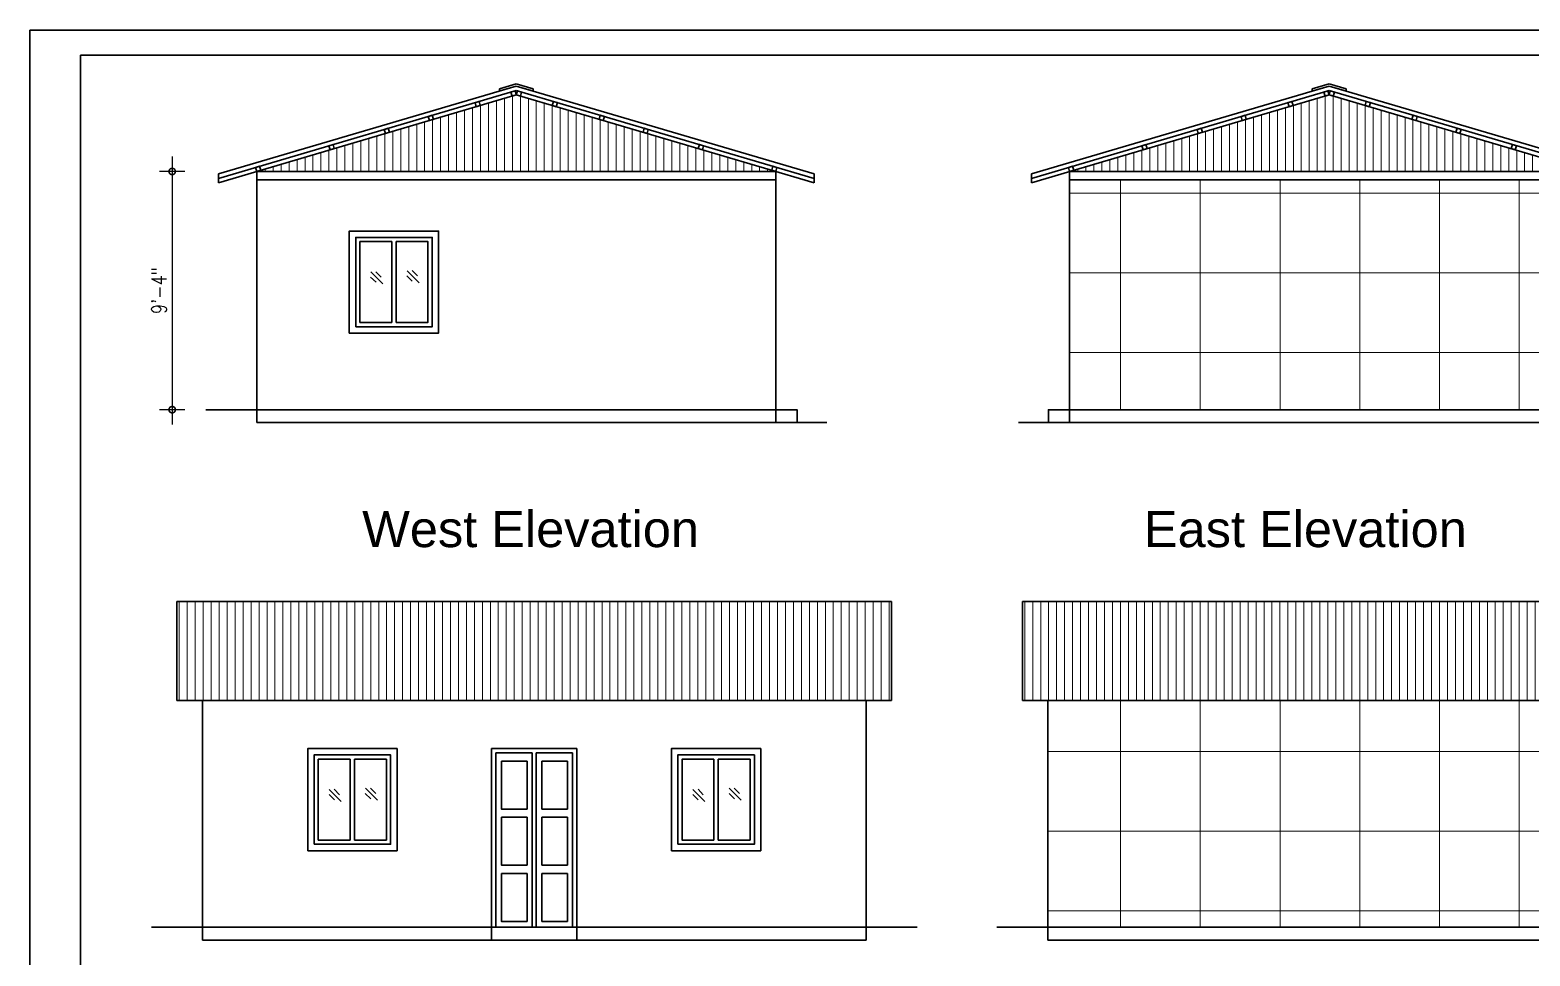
# Model space of a CAD drawing. Header units: inches. Extents: x 94889 to 364662, y -10661 to -3947.
# Drawn here: x 106649 to 107354, y -7618 to -7182 of the extents above; entities that cross this region are included whole.
import ezdxf

# ---------------------------------------------------------------- set-up
doc = ezdxf.new("R2010")
doc.units = ezdxf.units.IN
doc.header["$LTSCALE"] = 2
doc.header["$MEASUREMENT"] = 0
doc.header["$PDMODE"] = 34
doc.layers.get('0').update_dxf_attribs({"linetype": 'CONTINUOUS'})
doc.layers.get('DEFPOINTS').update_dxf_attribs({"color": 141, "linetype": 'CONTINUOUS'})
for name, color, linetype, lineweight in [('1', 7, 'CONTINUOUS', 13), ('door', 20, 'CONTINUOUS', 35), ('steps', 253, 'CONTINUOUS', 20)]:
    doc.layers.add(name, color=color, linetype=linetype, lineweight=lineweight)
doc.layers.add('Normal Wall', color=7, linetype='CONTINUOUS', lineweight=35, true_color=0xffaf89)
doc.styles.add('ROMANS', font='Romans.shx', dxfattribs={"width": 0.8})
doc.styles.get("Standard").update_dxf_attribs({"font": 'ARIALN.TTF'})
doc.dimstyles.new('8 SCALE', dxfattribs={"dimscale": 0, "dimtxt": 7, "dimasz": 6, "dimexe": 6, "dimexo": 2, "dimgap": 2, "dimtad": 1, "dimdec": 0, "dimzin": 0, "dimdsep": 46, "dimlunit": 4, "dimtxsty": 'ROMANS', "dimblk": 'DOTSMALL', "dimcen": 0, "dimdle": 7, "dimclrd": 8, "dimclre": 8, "dimclrt": 3, "dimadec": 0, "dimazin": 0, "dimtfac": 1, "dimtdec": 0, "dimtofl": 0, "dimtmove": 2, "dimatfit": 3, "dimfxl": 6, "dimfxlon": 1, "dimtolj": 1, "dimtzin": 0, "dimarcsym": 0})
pattern_1 = [(90, (-256775.97, 23453.6), (-37.5, 0), []), (180, (-256775.97, 23453.6), (-4e-15, -37.5), [])]

# ---------------------------------------------------------------- blocks, each defined once
blk = doc.blocks.new('_DOTSMALL')
at = {"color": 0, "linetype": 'ByBlock', "const_width": 0.5}
blk.add_lwpolyline([(-0.0625, 0, 1), (0.0625, 0, 1)], format="xyb", close=True, dxfattribs=at)
blk = doc.blocks.new('*D751')
at = {"layer": 'DEFPOINTS', "color": 0, "ltscale": 0.5, "transparency": 16777216}
for p in [(106755.48, -7248.73), (106715.71, -7360.73), (106755.48, -7360.73)]:
    blk.add_point(p, dxfattribs=at)
at = {"layer": 'door', "color": 8, "lineweight": -2, "ltscale": 0.5, "transparency": 16777216}
for p, q in [((106715.71, -7241.73), (106715.71, -7367.73)), ((106721.71, -7248.73), (106709.71, -7248.73)), ((106721.71, -7360.73), (106709.71, -7360.73))]:
    blk.add_line(p, q, dxfattribs=at)
at = {"layer": 'door', "color": 8, "lineweight": -2, "ltscale": 0.5, "transparency": 16777216, "xscale": 6, "yscale": 6, "zscale": 6}
for p, rotation in [((106715.71, -7248.73), 90), ((106715.71, -7360.73), 270)]:
    blk.add_blockref('_DOTSMALL', p, dxfattribs=dict(at, rotation=rotation))
at = {"layer": 'door', "color": 3, "ltscale": 0.5, "transparency": 16777216, "insert": (106709.54, -7304.73), "char_height": 7, "attachment_point": 5, "rotation": 90, "style": 'ROMANS'}
blk.add_mtext('\\A1;9\'-4"', dxfattribs=at)

msp = doc.modelspace()

# ---------------------------------------------------------------- hatches: boundary and pattern name
at = {"layer": '1', "ltscale": 5}
h = msp.add_hatch(dxfattribs=at)
h.set_pattern_fill('ANSI37', color=256, scale=300, angle=45, style=0)
h.set_pattern_definition(pattern_1)
h.paths.add_polyline_path([(107381.65, -7360.73), (107381.65, -7252.73), (107137.65, -7252.73), (107137.65, -7360.73)])
h = msp.add_hatch(dxfattribs=at)
h.set_pattern_fill('ANSI37', color=256, scale=300, angle=45, style=0)
h.set_pattern_definition(pattern_1)
h.paths.add_polyline_path([(107439.41, -7604.08), (107439.41, -7497.39), (107127.41, -7497.39), (107127.41, -7604.08)])
at = {"layer": 'steps', "ltscale": 0.3}
h = msp.add_hatch(dxfattribs=at)
h.set_pattern_fill('ANSI31', scale=30, angle=45)
h.set_pattern_definition([(90, (-254545.5942, 22031.2808), (-3.75, 0), [])])
h.paths.add_polyline_path([(106999.48, -7248.73), (106877.48, -7212.73), (106875.56, -7213.3), (106755.48, -7248.73)])
h = msp.add_hatch(dxfattribs=at)
h.set_pattern_fill('ANSI31', scale=30, angle=45)
h.set_pattern_definition([(90, (-254163.427, 22031.2808), (-3.75, 0), [])])
h.paths.add_polyline_path([(107137.65, -7248.73), (107259.65, -7212.73), (107261.57, -7213.3), (107381.65, -7248.73)])
h = msp.add_hatch(dxfattribs=at)
h.set_pattern_fill('ANSI31', scale=30, angle=45)
h.set_pattern_definition([(90, (-255838.4644, 21787.939), (-3.75, 0), [])])
h.paths.add_polyline_path([(107053.91, -7497.39), (107053.91, -7450.86), (106717.91, -7450.86), (106717.91, -7497.39)])
h = msp.add_hatch(dxfattribs=at)
h.set_pattern_fill('ANSI31', scale=30, angle=45)
h.set_pattern_definition([(90, (-255440.971, 21787.939), (-3.75, 0), [])])
h.paths.add_polyline_path([(107451.41, -7497.39), (107451.41, -7450.86), (107115.41, -7450.86), (107115.41, -7497.39)])

# ---------------------------------------------------------------- linework, layer by layer
at = {"layer": 'door', "ltscale": 0.5}
for p, q in [((106877.48, -7208.56), (106737.48, -7249.88)), ((106877.48, -7210.65), (106737.48, -7251.96)), ((106877.48, -7212.73), (106737.48, -7254.05)), ((106877.48, -7207.52), (106869.53, -7209.87)), ((106869.53, -7209.87), (106869.53, -7210.91)), ((106877.48, -7208.56), (106869.81, -7210.83)), ((106877.48, -7207.52), (106885.44, -7209.87)), ((106877.48, -7208.56), (107017.48, -7249.88)), ((106877.48, -7208.56), (106885.15, -7210.83)), ((106877.48, -7210.65), (107017.48, -7251.96)), ((106877.48, -7212.73), (107017.48, -7254.05)), ((106885.44, -7209.87), (106885.44, -7210.91)), ((107259.65, -7208.56), (107119.65, -7249.88)), ((107259.65, -7210.65), (107119.65, -7251.96)), ((107259.65, -7212.73), (107119.65, -7254.05)), ((107259.65, -7207.52), (107251.69, -7209.87)), ((107251.69, -7209.87), (107251.69, -7210.91)), ((107259.65, -7208.56), (107251.98, -7210.83)), ((107259.65, -7207.52), (107267.6, -7209.87)), ((107259.65, -7208.56), (107399.65, -7249.88)), ((107259.65, -7208.56), (107267.32, -7210.83)), ((107259.65, -7210.65), (107399.65, -7251.96)), ((107259.65, -7212.73), (107399.65, -7254.05)), ((107267.6, -7209.87), (107267.6, -7210.91)), ((106755.48, -7248.73), (106999.48, -7248.73)), ((106755.48, -7248.73), (106755.48, -7360.73)), ((106999.48, -7248.73), (106999.48, -7360.73)), ((107381.65, -7248.73), (107137.65, -7248.73)), ((107137.65, -7248.73), (107137.65, -7360.73)), ((106737.48, -7254.05), (106737.48, -7249.88)), ((106755.48, -7252.73), (106999.48, -7252.73)), ((107017.48, -7254.05), (107017.48, -7249.88)), ((107119.65, -7254.05), (107119.65, -7249.88)), ((107381.65, -7252.73), (107137.65, -7252.73)), ((106818.98, -7281.73), (106818.98, -7319.73)), ((106820.98, -7281.73), (106820.98, -7319.73)), ((106809.01, -7298.37), (106811.54, -7300.83)), ((106809.06, -7295.93), (106814.71, -7301.58)), ((106811.5, -7295.88), (106813.96, -7298.4)), ((106826.07, -7297.82), (106828.6, -7300.29)), ((106826.13, -7295.39), (106831.78, -7301.03)), ((106828.56, -7295.33), (106831.03, -7297.86)), ((106755.48, -7360.73), (106731.48, -7360.73)), ((106755.48, -7360.73), (106999.48, -7360.73)), ((106755.48, -7366.73), (106755.48, -7360.73)), ((107381.65, -7360.73), (107137.65, -7360.73)), ((106999.48, -7366.73), (106755.48, -7366.73)), ((106999.48, -7366.73), (107023.48, -7366.73)), ((107137.65, -7366.73), (107113.65, -7366.73)), ((107137.65, -7366.73), (107381.65, -7366.73)), ((106717.91, -7450.86), (107053.91, -7450.86)), ((106717.91, -7497.39), (106717.91, -7450.86)), ((107053.91, -7450.86), (107053.91, -7497.39)), ((107451.41, -7450.86), (107115.41, -7450.86)), ((107115.41, -7450.86), (107115.41, -7497.39)), ((107053.91, -7497.39), (106717.91, -7497.39)), ((106729.91, -7497.39), (106729.91, -7604.08)), ((107041.91, -7604.08), (107041.91, -7497.39)), ((107115.41, -7497.39), (107451.41, -7497.39)), ((107127.41, -7604.08), (107127.41, -7497.39)), ((106865.91, -7520.08), (106865.91, -7604.08)), ((106905.91, -7520.08), (106865.91, -7520.08)), ((106865.91, -7520.08), (106865.91, -7604.08)), ((106905.91, -7520.08), (106865.91, -7520.08)), ((106867.91, -7522.08), (106867.91, -7604.08)), ((106884.91, -7522.08), (106867.91, -7522.08)), ((106867.91, -7522.08), (106867.91, -7604.08)), ((106884.91, -7522.08), (106867.91, -7522.08)), ((106884.91, -7604.08), (106884.91, -7522.08)), ((106903.91, -7522.08), (106886.91, -7522.08)), ((106903.91, -7522.08), (106886.91, -7522.08)), ((106886.91, -7604.08), (106886.91, -7522.08)), ((106903.91, -7604.08), (106903.91, -7522.08)), ((106903.91, -7604.08), (106903.91, -7522.08)), ((106905.91, -7604.08), (106905.91, -7520.08)), ((106905.91, -7604.08), (106905.91, -7520.08)), ((106799.41, -7525.08), (106799.41, -7563.08)), ((106801.41, -7525.08), (106801.41, -7563.08)), ((106970.41, -7525.08), (106970.41, -7563.08)), ((106972.41, -7525.08), (106972.41, -7563.08)), ((106806.56, -7538.73), (106812.21, -7544.37)), ((106808.99, -7538.68), (106811.46, -7541.2)), ((106977.56, -7538.73), (106983.21, -7544.37)), ((106979.99, -7538.68), (106982.46, -7541.2)), ((106789.44, -7541.71), (106791.97, -7544.17)), ((106789.49, -7539.27), (106795.14, -7544.92)), ((106791.93, -7539.22), (106794.39, -7541.74)), ((106806.51, -7541.17), (106809.03, -7543.63)), ((106960.44, -7541.71), (106962.97, -7544.17)), ((106960.49, -7539.27), (106966.14, -7544.92)), ((106962.93, -7539.22), (106965.39, -7541.74)), ((106977.51, -7541.17), (106980.03, -7543.63)), ((106729.91, -7604.08), (106705.91, -7604.08)), ((106729.91, -7604.08), (107041.91, -7604.08)), ((106729.91, -7604.08), (106729.91, -7610.08)), ((106865.91, -7604.08), (106905.91, -7604.08)), ((107041.91, -7604.08), (107065.91, -7604.08)), ((107041.91, -7610.08), (107041.91, -7604.08)), ((107127.41, -7604.08), (107103.41, -7604.08)), ((107439.41, -7604.08), (107127.41, -7604.08)), ((107127.41, -7604.08), (107127.41, -7610.08)), ((106729.91, -7610.08), (107041.91, -7610.08)), ((107127.41, -7610.08), (107439.41, -7610.08))]:
    msp.add_line(p, q, dxfattribs=at)
for points in [[(106876.92, -7210.82), (106875, -7211.38), (106875.56, -7213.3), (106877.48, -7212.73)], [(106878.05, -7210.82), (106879.97, -7211.38), (106879.4, -7213.3), (106877.48, -7212.73)], [(107259.08, -7210.82), (107257.16, -7211.38), (107257.73, -7213.3), (107259.65, -7212.73)], [(107260.21, -7210.82), (107262.13, -7211.38), (107261.57, -7213.3), (107259.65, -7212.73)], [(106860.02, -7215.8), (106858.1, -7216.37), (106858.66, -7218.29), (106860.58, -7217.72)], [(106894.95, -7215.8), (106896.87, -7216.37), (106896.3, -7218.29), (106894.38, -7217.72)], [(107242.18, -7215.8), (107240.26, -7216.37), (107240.83, -7218.29), (107242.75, -7217.72)], [(107277.11, -7215.8), (107279.03, -7216.37), (107278.47, -7218.29), (107276.55, -7217.72)], [(106817.32, -7228.4), (106815.41, -7228.97), (106815.97, -7230.89), (106817.89, -7230.32)], [(106837.99, -7222.3), (106836.07, -7222.87), (106836.64, -7224.79), (106838.55, -7224.22)], [(106916.97, -7222.3), (106918.89, -7222.87), (106918.33, -7224.79), (106916.41, -7224.22)], [(106937.64, -7228.4), (106939.56, -7228.97), (106938.99, -7230.89), (106937.07, -7230.32)], [(107199.49, -7228.4), (107197.57, -7228.97), (107198.14, -7230.89), (107200.06, -7230.32)], [(107220.16, -7222.3), (107218.24, -7222.87), (107218.8, -7224.79), (107220.72, -7224.22)], [(107299.14, -7222.3), (107301.06, -7222.87), (107300.49, -7224.79), (107298.58, -7224.22)], [(107319.81, -7228.4), (107321.72, -7228.97), (107321.16, -7230.89), (107319.24, -7230.32)], [(106791.32, -7236.07), (106789.4, -7236.64), (106789.97, -7238.56), (106791.89, -7237.99)], [(106963.64, -7236.07), (106965.56, -7236.64), (106964.99, -7238.56), (106963.07, -7237.99)], [(107173.49, -7236.07), (107171.57, -7236.64), (107172.14, -7238.56), (107174.06, -7237.99)], [(107345.81, -7236.07), (107347.73, -7236.64), (107347.16, -7238.56), (107345.24, -7237.99)], [(106756.83, -7246.25), (106754.92, -7246.82), (106755.48, -7248.73), (106757.4, -7248.17)], [(106998.13, -7246.25), (107000.05, -7246.82), (106999.48, -7248.73), (106997.56, -7248.17)], [(107139, -7246.25), (107137.08, -7246.82), (107137.65, -7248.73), (107139.57, -7248.17)], [(106798.98, -7324.73), (106840.98, -7324.73), (106840.98, -7276.73), (106798.98, -7276.73)], [(106801.98, -7321.73), (106837.98, -7321.73), (106837.98, -7279.73), (106801.98, -7279.73)], [(106999.48, -7366.73), (107009.48, -7366.73), (107009.48, -7360.73), (106999.48, -7360.73)], [(107137.65, -7366.73), (107127.65, -7366.73), (107127.65, -7360.73), (107137.65, -7360.73)], [(106779.41, -7568.08), (106821.41, -7568.08), (106821.41, -7520.08), (106779.41, -7520.08)], [(106782.41, -7565.08), (106818.41, -7565.08), (106818.41, -7523.08), (106782.41, -7523.08)], [(106950.41, -7568.08), (106992.41, -7568.08), (106992.41, -7520.08), (106950.41, -7520.08)], [(106953.41, -7565.08), (106989.41, -7565.08), (106989.41, -7523.08), (106953.41, -7523.08)], [(106870.53, -7526), (106882.55, -7526), (106882.55, -7548.5), (106870.53, -7548.5)], [(106889.53, -7526), (106901.55, -7526), (106901.55, -7548.5), (106889.53, -7548.5)], [(106870.53, -7552.31), (106882.55, -7552.31), (106882.55, -7574.8), (106870.53, -7574.8)], [(106889.53, -7552.31), (106901.55, -7552.31), (106901.55, -7574.8), (106889.53, -7574.8)], [(106870.53, -7578.86), (106882.55, -7578.86), (106882.55, -7601.35), (106870.53, -7601.35)], [(106889.53, -7578.86), (106901.55, -7578.86), (106901.55, -7601.35), (106889.53, -7601.35)], [(106865.91, -7604.08), (106905.91, -7604.08), (106905.91, -7610.08), (106865.91, -7610.08)]]:
    msp.add_lwpolyline(points, close=True, dxfattribs=at)
for points in [[(106818.98, -7281.73), (106803.98, -7281.73), (106803.98, -7319.73), (106818.98, -7319.73)], [(106820.98, -7319.73), (106835.98, -7319.73), (106835.98, -7281.73), (106820.98, -7281.73)], [(106799.41, -7525.08), (106784.41, -7525.08), (106784.41, -7563.08), (106799.41, -7563.08)], [(106801.41, -7563.08), (106816.41, -7563.08), (106816.41, -7525.08), (106801.41, -7525.08)], [(106970.41, -7525.08), (106955.41, -7525.08), (106955.41, -7563.08), (106970.41, -7563.08)], [(106972.41, -7563.08), (106987.41, -7563.08), (106987.41, -7525.08), (106972.41, -7525.08)]]:
    msp.add_lwpolyline(points, dxfattribs=at)
at = {"layer": 'Normal Wall'}
for points in [[(106648.86, -7182.22), (107706.87, -7182.22), (107706.87, -7932.75), (106648.86, -7932.75)], [(106648.86, -7182.22), (107706.87, -7182.22), (107706.87, -7932.75), (106648.86, -7932.75)], [(107694.96, -7194.12), (106672.68, -7194.12), (106672.68, -7920.84), (107694.96, -7920.84)], [(107694.96, -7194.12), (106672.68, -7194.12), (106672.68, -7920.84), (107694.96, -7920.84)]]:
    msp.add_lwpolyline(points, close=True, dxfattribs=at)

# ---------------------------------------------------------------- texts
at = {"color": 7, "linetype": 'ByBlock', "lineweight": 5, "char_height": 6, "width": 195.2975, "attachment_point": 5}
for s, insert in [('{\\fArial CE|b0|i0|c238|p34;\\P\\fArial CE|b0|i0|c0|p34;\\H2.8333x;West\\fArial CE|b0|i0|c238|p34; El\\fArial CE|b0|i0|c0|p34;e\\fArial CE|b0|i0|c238|p34;vation}', (106884.22, -7411.97)), ('{\\fArial CE|b0|i0|c238|p34;\\P\\fArial CE|b0|i0|c0|p34;\\H2.8333x;East\\fArial CE|b0|i0|c238|p34; El\\fArial CE|b0|i0|c0|p34;e\\fArial CE|b0|i0|c238|p34;vation}', (107248.48, -7411.97))]:
    msp.add_mtext(s, dxfattribs=dict(at, insert=insert))

# ---------------------------------------------------------------- dimensions: what is measured, and where the dimension line sits
at = {"layer": 'door', "ltscale": 0.5}
dim = msp.add_linear_dim(base=(106715.71, -7360.73), p1=(106755.48, -7248.73), p2=(106755.48, -7360.73), angle=90, dimstyle='8 SCALE', override={"dimscale": 1}, dxfattribs=at)
dim.commit()
dim.dimension.update_dxf_attribs({"geometry": '*D751', "text_midpoint": (106709.54, -7304.73)})

doc.saveas('drawing.dxf')
